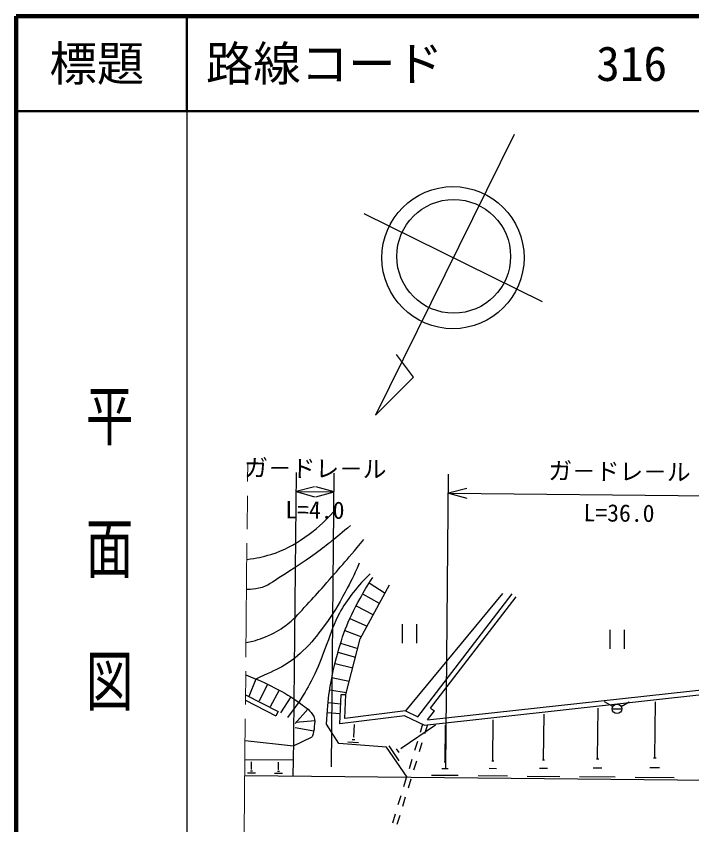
# Model space of a CAD drawing. Units: millimetres on the paper. Extents: x 40 to 680, y 20 to 380.
# Drawn here: x 40 to 111.2, y 294.7 to 380 of the extents above; entities that cross this region are included whole.
import ezdxf
from ezdxf.enums import TextEntityAlignment as Align

# ---------------------------------------------------------------- set-up
doc = ezdxf.new("R2010")
doc.units = ezdxf.units.MM
doc.linetypes.add('CHAIN', pattern=[18.5, 12, -1.5, 3.5, -1.5])
for name, color, linetype, lineweight in [('S-BGD', 7, 'Continuous', 25), ('S-BMK', 2, 'CHAIN', 13), ('S-STR-STRC', 7, 'Continuous', 25), ('S-TTL', 2, 'Continuous', 140), ('S-TTL-BAND', 7, 'Continuous', 25), ('S-TTL-LINE', 7, 'Continuous', 50)]:
    doc.layers.add(name, color=color, linetype=linetype, lineweight=lineweight)
doc.layers.add('S-TTL-TXT', color=7, linetype='Continuous')
doc.styles.add('@ＭＳ ゴシック', font='')
doc.styles.add('ＭＳ ゴシック', font='')
doc.styles.get('@ＭＳ ゴシック').set_extended_font_data('@MS Gothic')
doc.styles.get('ＭＳ ゴシック').set_extended_font_data('MS Gothic')

msp = doc.modelspace()

# ---------------------------------------------------------------- linework, layer by layer
at = {"layer": 'S-BGD'}
for p, q in [((92.487, 367.509), (77.894, 337.911)), ((95.49, 349.876), (76.672, 359.154)), ((81.886, 341.927), (80.077, 344.318)), ((77.894, 337.911), (81.886, 341.927)), ((76.26, 314.329), (79.352, 320.037)), ((77.212, 320.234), (78.887, 319.141)), ((76.515, 319.069), (78.259, 318.09)), ((91.262, 319.132), (81.036, 306.737)), ((82.355, 306.125), (92.299, 319.084)), ((83.691, 307.044), (92.696, 318.78)), ((75.837, 317.834), (77.606, 316.901)), ((75.175, 316.489), (76.985, 315.668)), ((80.693, 315.888), (80.693, 313.888)), ((82.193, 315.888), (82.193, 313.888)), ((74.646, 315.21), (76.385, 314.56)), ((102.594, 315.276), (102.594, 313.276)), ((104.094, 315.276), (104.094, 313.276)), ((74.199, 313.885), (76.005, 313.333)), ((74.759, 308.459), (76.26, 314.329)), ((73.922, 312.921), (75.77, 312.416)), ((73.614, 311.737), (75.479, 311.275)), ((65.273, 310.102), (64.528, 308.255)), ((66.482, 309.571), (65.608, 307.772)), ((73.269, 310.247), (75.119, 309.867)), ((83.357, 305.787), (119.169, 309.735)), ((67.73, 308.924), (66.78, 307.164)), ((73.041, 308.953), (74.819, 308.694)), ((83.051, 305.25), (119.329, 309.25)), ((64.167, 307.878), (67.376, 306.23)), ((64.172, 308.437), (67.604, 306.675)), ((68.956, 308.213), (67.876, 306.53)), ((74.11, 305.359), (74.259, 308.483)), ((74.259, 308.483), (74.759, 308.459)), ((74.637, 305.929), (74.759, 308.459)), ((69.781, 307.644), (68.605, 306.027)), ((72.883, 307.613), (74.211, 307.485)), ((83.691, 307.044), (84.088, 306.74)), ((101.286, 301.674), (101.339, 307.017)), ((102.901, 307.206), (102.034, 307.706)), ((103.767, 307.206), (104.633, 307.706)), ((107.322, 301.79), (107.38, 307.683)), ((67.604, 306.675), (67.376, 306.23)), ((70.752, 306.918), (69.424, 305.423)), ((72.794, 306.575), (74.163, 306.468)), ((80.956, 306.223), (74.11, 305.359)), ((81.036, 306.737), (74.637, 305.929)), ((80.956, 306.223), (83.051, 305.25)), ((81.036, 306.737), (82.355, 306.125)), ((83.357, 305.787), (84.088, 306.74)), ((95.603, 301.564), (95.651, 306.39)), ((102.834, 306.956), (103.834, 306.956)), ((71.472, 305.68), (69.477, 305.533)), ((74, 303.308), (72.703, 305.34)), ((75.582, 304.006), (75.68, 305.31)), ((82.846, 305.346), (82.58, 304.473)), ((83.35, 305.283), (83.058, 304.327)), ((90.251, 301.461), (90.294, 305.799)), ((71.37, 304.617), (69.4, 304.962)), ((80.587, 302.799), (84.202, 305.268)), ((85.211, 301.364), (85.249, 305.243)), ((64.124, 303.603), (69.248, 303.063)), ((69.248, 303.063), (71.214, 303.99)), ((75.42, 303.736), (75.702, 303.714)), ((75.547, 304.009), (75.617, 304.004)), ((79.046, 302.93), (74, 303.308)), ((74.977, 303.486), (76.103, 303.402)), ((81.218, 299.749), (79.046, 302.93)), ((79.269, 303.048), (80.339, 301.481)), ((80.062, 302.727), (80.329, 302.336)), ((80.554, 302.848), (80.621, 302.75)), ((82.288, 303.516), (81.997, 302.56)), ((82.767, 303.37), (82.475, 302.414)), ((64.105, 301.615), (69.233, 301.565)), ((64.81, 300.586), (64.818, 301.358)), ((67.659, 300.558), (67.666, 301.33)), ((69.216, 299.868), (69.233, 301.565)), ((81.705, 301.603), (81.413, 300.647)), ((82.183, 301.457), (81.891, 300.501)), ((85.123, 301.364), (85.299, 301.363)), ((90.154, 301.462), (90.348, 301.46)), ((95.496, 301.565), (95.709, 301.563)), ((101.169, 301.675), (101.403, 301.673)), ((107.194, 301.791), (107.45, 301.789)), ((65.23, 300.158), (64.382, 300.166)), ((64.914, 300.373), (64.702, 300.375)), ((64.837, 300.586), (64.784, 300.586)), ((67.763, 300.345), (67.551, 300.347)), ((67.685, 300.557), (67.632, 300.558)), ((84.853, 300.665), (85.555, 300.658)), ((89.855, 300.689), (90.631, 300.682)), ((95.168, 300.715), (96.021, 300.706)), ((100.809, 300.742), (101.745, 300.733)), ((106.8, 300.771), (107.824, 300.761)), ((64.088, 299.919), (258.72, 297.994)), ((68.079, 300.129), (67.23, 300.138)), ((81.121, 299.69), (80.829, 298.734)), ((81.599, 299.544), (81.308, 298.588)), ((83.794, 299.974), (86.601, 299.946)), ((88.685, 299.926), (91.786, 299.895)), ((93.879, 299.874), (97.293, 299.84)), ((99.395, 299.82), (103.14, 299.783)), ((105.253, 299.762), (109.35, 299.721)), ((80.538, 297.777), (80.246, 296.821)), ((81.016, 297.631), (80.724, 296.675)), ((79.954, 295.864), (79.662, 294.908)), ((80.432, 295.719), (80.14, 294.762))]:
    msp.add_line(p, q, dxfattribs=at)
for centre, radius in [((86.043, 354.534), 7.493), ((86.121, 354.672), 5.995), ((103.334, 306.956), 0.5)]:
    msp.add_circle(centre, radius, dxfattribs=at)
for points, knots in [([(64.313, 322.711), (65.478, 322.856), (65.889, 322.95), (66.861, 323.248), (68.359, 323.708), (69.138, 324.19), (70.436, 325.069), (71.755, 325.963), (72.213, 326.443), (73.492, 327.771)], [0, 0, 0, 0, 1, 1, 1, 2, 2, 2, 3, 3, 3, 3]), ([(75.225, 326.283), (73.504, 324.827), (73.016, 324.406), (71.515, 323.315), (70.132, 322.31), (69.332, 321.778), (67.873, 320.887), (67.007, 320.36), (66.571, 319.882), (65.579, 319.673), (65.081, 319.568), (64.85, 319.53), (64.282, 319.541)], [0, 0, 0, 0, 1, 1, 1, 2, 2, 2, 3, 3, 3, 4, 4, 4, 4]), ([(64.227, 313.941), (65.32, 314.192), (65.71, 314.28), (66.591, 314.682), (67.463, 315.079), (67.929, 315.371), (68.682, 315.963), (69.531, 316.631), (69.889, 317.14), (70.638, 317.919), (71.375, 318.686), (71.752, 319.149), (72.459, 319.943), (74.124, 321.812), (74.633, 322.434), (76.641, 324.799)], [0, 0, 0, 0, 1, 1, 1, 2, 2, 2, 3, 3, 3, 4, 4, 4, 5, 5, 5, 5]), ([(76.169, 322.304), (75.515, 320.848), (75.314, 320.429), (74.685, 319.268), (73.901, 317.822), (73.448, 317.008), (72.459, 315.694), (71.65, 314.618), (71.206, 313.994), (70.233, 313.063), (68.603, 311.503), (67.592, 311.177), (65.273, 310.102)], [0, 0, 0, 0, 1, 1, 1, 2, 2, 2, 3, 3, 3, 4, 4, 4, 4]), ([(77.303, 321.202), (76.312, 320.177), (75.99, 319.863), (75.284, 318.895), (74.695, 318.087), (74.374, 317.62), (73.914, 316.732), (73.26, 315.469), (73.116, 314.661), (72.58, 313.343), (72.085, 312.127), (71.872, 311.416), (71.282, 310.243), (70.755, 309.196), (70.534, 308.833), (69.781, 307.644)], [0, 0, 0, 0, 1, 1, 1, 2, 2, 2, 3, 3, 3, 4, 4, 4, 5, 5, 5, 5]), ([(72.703, 305.34), (72.917, 308.33), (73.014, 309.362), (73.643, 311.855), (74.335, 314.598), (74.879, 316.14), (76.26, 318.61), (76.748, 319.483), (76.92, 319.824), (77.592, 320.798)], [0, 0, 0, 0, 1, 1, 1, 2, 2, 2, 3, 3, 3, 3]), ([(64.193, 310.526), (65.646, 309.961), (66.094, 309.79), (67.246, 309.182), (68.347, 308.6), (68.965, 308.258), (69.961, 307.511), (70.574, 307.051), (71.018, 306.822), (71.363, 306.138), (71.548, 305.773), (71.447, 305.502), (71.423, 305.094), (71.398, 304.656), (71.347, 304.481), (71.214, 303.99)], [0, 0, 0, 0, 1, 1, 1, 2, 2, 2, 3, 3, 3, 4, 4, 4, 5, 5, 5, 5])]:
    msp.add_open_spline(points, degree=3, knots=knots, dxfattribs=at)
at = {"layer": 'S-BMK'}
msp.add_line((64.029, 293.919), (64.414, 332.917), dxfattribs=at)
at = {"layer": 'S-STR-STRC'}
for p, q in [((69.226, 300.868), (69.533, 331.867)), ((73.226, 300.829), (73.532, 331.827)), ((85.283, 300.709), (85.59, 331.708)), ((71.45, 330.365), (69.513, 329.867)), ((73.513, 329.827), (71.586, 330.364)), ((87.507, 330.206), (85.57, 329.708)), ((69.513, 329.867), (73.513, 329.827)), ((69.513, 329.867), (71.44, 329.33)), ((71.576, 329.329), (73.513, 329.827)), ((85.57, 329.708), (121.568, 329.352)), ((85.57, 329.708), (87.497, 329.171))]:
    msp.add_line(p, q, dxfattribs=at)
at = {"layer": 'S-TTL'}
for p, q in [((40, 380), (40, 20)), ((680, 380), (40, 380))]:
    msp.add_line(p, q, dxfattribs=at)
at = {"layer": 'S-TTL-BAND'}
msp.add_line((58, 370), (58, 20), dxfattribs=at)
at = {"layer": 'S-TTL-LINE'}
for p, q in [((58, 380), (58, 370)), ((40, 370), (680, 370))]:
    msp.add_line(p, q, dxfattribs=at)

# ---------------------------------------------------------------- texts
at = {"layer": 'S-STR-STRC', "style": 'ＭＳ ゴシック'}
for p in [(71.523, 330.847), (103.579, 330.53)]:
    msp.add_text('ガ－ドレ－ル', height=1.833, rotation=359.433, dxfattribs=at).set_placement(p, align=Align.BOTTOM_CENTER)
at = {"layer": 'S-STR-STRC', "style": '@ＭＳ ゴシック'}
for s, p in [('L=4.0', (71.503, 328.847)), ('L=36.0', (103.559, 328.53))]:
    msp.add_text(s, height=1.833, rotation=359.433, dxfattribs=at).set_placement(p, align=Align.TOP_CENTER)
at = {"layer": 'S-TTL-BAND', "style": '@ＭＳ ゴシック', "width": 1.4}
msp.add_text('平  面  図', height=3.666, rotation=270, dxfattribs=at).set_placement((49.777, 306.475), align=Align.MIDDLE_RIGHT)
at = {"layer": 'S-TTL-TXT', "style": 'ＭＳ ゴシック'}
msp.add_text('標題', height=3.666, dxfattribs=at).set_placement((48.5, 375), align=Align.MIDDLE_CENTER)
for s, p in [('路線コード', (60, 375)), ('316', (101.142, 375))]:
    msp.add_text(s, height=3.666, dxfattribs=at).set_placement(p, align=Align.MIDDLE_LEFT)

doc.saveas('drawing.dxf')
